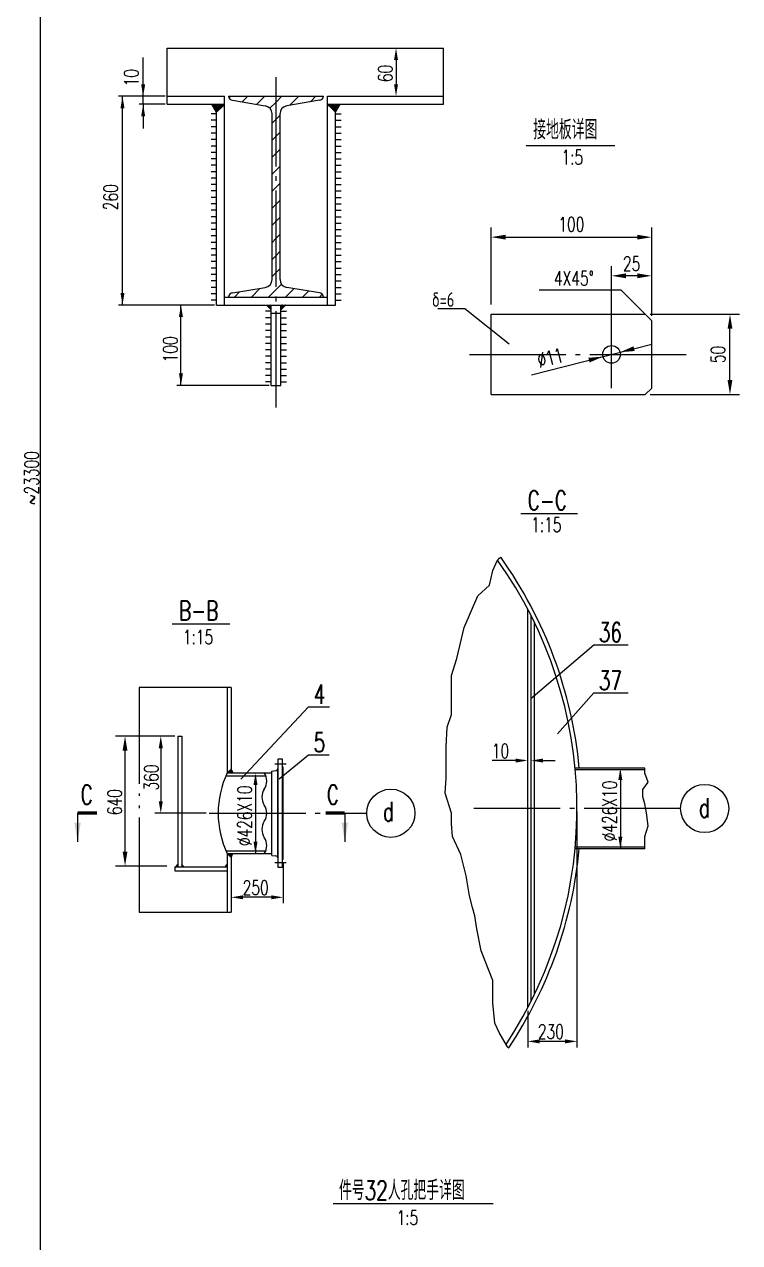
# Model space of a CAD drawing. Extents: x 28107 to 46227, y -22331 to 3169.
# Drawn here: x 35575 to 40028, y -11736 to -4151 of the extents above; entities that cross this region are included whole.
import ezdxf

# ---------------------------------------------------------------- set-up
doc = ezdxf.new("R2010")
doc.units = 0
doc.header["$LTSCALE"] = 30
doc.header["$MEASUREMENT"] = 0
doc.linetypes.add('DASHDOT-M', pattern=[25, 20, -2, 1, -2])
doc.linetypes.add('DIVIDE-M', pattern=[27, 20, -2, 0.5, -2, 0.5, -2])
doc.layers.get('0').update_dxf_attribs({"linetype": 'CONTINUOUS'})
doc.styles.add('HZ', font='ROMANS.shx', dxfattribs={"width": 0.7, "height": 90, "bigfont": 'HZ.shx'})
doc.styles.add('ROMANS', font='ROMANS.shx', dxfattribs={"width": 0.7, "height": 7})
doc.styles.get("Standard").update_dxf_attribs({"font": 'romans', "width": 0.7, "height": 3})

msp = doc.modelspace()

# ---------------------------------------------------------------- linework, layer by layer
at = {"color": 7, "linetype": 'Continuous'}
for p, q in [((35675.3, -16114.6), (35675.3, 1810.9)), ((36464.3, -4648.1), (36464.3, -4298.1)), ((38184, -4648.1), (38184, -4298.1)), ((36314.9, -4648.1), (36314.9, -4357.6)), ((37889, -4373.1), (37889, -4523.1)), ((36451.8, -4598.1), (36161.1, -4598.1)), ((36186.1, -5898.1), (36186.1, -4598.1)), ((36849.3, -4608.6), (36859.8, -4598.1)), ((36931, -4633), (36965.9, -4598.1)), ((37021.9, -4648.2), (37072, -4598.1)), ((37142, -4634.1), (37178, -4598.1)), ((37228.4, -4653.8), (37284.1, -4598.1)), ((37355.8, -4632.5), (37390.2, -4598.1)), ((36451.8, -4648.1), (36289.9, -4648.1)), ((36314.9, -4648.1), (36314.9, -4799.3)), ((36743.5, -4650.6), (36745.9, -4648.1)), ((36783.3, -4686.8), (36744.5, -4648.1)), ((36781, -4689.1), (36744.9, -4652.9)), ((36745.1, -4653.4), (36750.4, -4648.1)), ((36746.8, -4656.2), (36754.9, -4648.1)), ((36748.5, -4659), (36759.4, -4648.1)), ((36785.5, -4684.6), (36749, -4648.1)), ((36750.2, -4661.8), (36763.9, -4648.1)), ((36778.8, -4691.3), (36751.6, -4664.2)), ((36751.9, -4664.6), (36768.4, -4648.1)), ((36787.7, -4682.3), (36753.5, -4648.1)), ((36753.6, -4667.4), (36772.9, -4648.1)), ((36755.2, -4670.2), (36777.4, -4648.1)), ((36756.9, -4673), (36781.8, -4648.1)), ((36790, -4680.1), (36758, -4648.1)), ((36776.5, -4693.6), (36758.4, -4675.4)), ((36758.6, -4675.8), (36786.3, -4648.1)), ((36760.3, -4678.6), (36790.8, -4648.1)), ((36762, -4681.4), (36795.3, -4648.1)), ((36792.2, -4677.8), (36762.5, -4648.1)), ((36763.7, -4684.2), (36799.8, -4648.1)), ((36774.3, -4695.8), (36765.1, -4686.6)), ((36765.4, -4687), (36804.3, -4648.1)), ((36794.5, -4675.6), (36767, -4648.1)), ((36767, -4689.8), (36808.8, -4648.1)), ((36768.7, -4692.6), (36813.3, -4648.1)), ((36770.4, -4695.5), (36817.8, -4648.1)), ((36796.7, -4673.3), (36771.5, -4648.1)), ((36772, -4698), (36771.8, -4697.8)), ((36799, -4671.1), (36776, -4648.1)), ((36801.2, -4668.9), (36780.5, -4648.1)), ((36803.5, -4666.6), (36784.9, -4648.1)), ((36805.7, -4664.4), (36789.4, -4648.1)), ((36808, -4662.1), (36793.9, -4648.1)), ((36810.2, -4659.9), (36798.4, -4648.1)), ((36812.9, -4658.1), (36802.9, -4648.1)), ((36817.4, -4658.1), (36807.4, -4648.1)), ((36821.9, -4658.1), (36811.9, -4648.1)), ((36812.3, -4658.1), (36822, -4648.4)), ((36822, -4653.7), (36816.4, -4648.1)), ((36816.7, -4658.1), (36822, -4652.9)), ((36822, -4649.2), (36820.9, -4648.1)), ((36821.2, -4658.1), (36822, -4657.3)), ((37103.7, -4672.5), (37142, -4634.1)), ((37462, -4653.7), (37467.6, -4648.1)), ((37462, -4649.2), (37463.1, -4648.1)), ((37471.7, -4658.1), (37462, -4648.4)), ((37467.2, -4658.1), (37462, -4652.9)), ((37462.7, -4658.1), (37462, -4657.3)), ((37462.1, -4658.1), (37472.1, -4648.1)), ((37513.6, -4695.5), (37466.2, -4648.1)), ((37466.6, -4658.1), (37476.6, -4648.1)), ((37515.2, -4692.6), (37470.7, -4648.1)), ((37471.1, -4658.1), (37481.1, -4648.1)), ((37473.8, -4659.9), (37485.6, -4648.1)), ((37516.9, -4689.8), (37475.2, -4648.1)), ((37476, -4662.1), (37490, -4648.1)), ((37478.3, -4664.4), (37494.5, -4648.1)), ((37518.6, -4687), (37479.7, -4648.1)), ((37480.5, -4666.6), (37499, -4648.1)), ((37482.7, -4668.9), (37503.5, -4648.1)), ((37520.3, -4684.2), (37484.2, -4648.1)), ((37485, -4671.1), (37508, -4648.1)), ((37487.2, -4673.3), (37512.5, -4648.1)), ((37522, -4681.4), (37488.6, -4648.1)), ((37489.5, -4675.6), (37517, -4648.1)), ((37491.7, -4677.8), (37521.5, -4648.1)), ((37523.7, -4678.6), (37493.1, -4648.1)), ((37494, -4680.1), (37526, -4648.1)), ((37496.2, -4682.3), (37530.5, -4648.1)), ((37525.3, -4675.8), (37497.6, -4648.1)), ((37498.5, -4684.6), (37534.9, -4648.1)), ((37500.7, -4686.8), (37539.4, -4648.1)), ((37527, -4673), (37502.1, -4648.1)), ((37503, -4689.1), (37539.1, -4652.9)), ((37505.2, -4691.3), (37532.3, -4664.2)), ((37528.7, -4670.2), (37506.6, -4648.1)), ((37507.4, -4693.6), (37525.6, -4675.4)), ((37509.7, -4695.8), (37518.9, -4686.6)), ((37530.4, -4667.4), (37511.1, -4648.1)), ((37511.9, -4698), (37512.1, -4697.8)), ((37532.1, -4664.6), (37515.6, -4648.1)), ((37533.8, -4661.8), (37520.1, -4648.1)), ((37535.5, -4659), (37524.6, -4648.1)), ((37537.1, -4656.2), (37529.1, -4648.1)), ((37538.8, -4653.4), (37533.5, -4648.1)), ((37540.5, -4650.6), (37538, -4648.1)), ((36772, -4708), (36737.3, -4708)), ((36772, -4748), (36737.3, -4748)), ((37117, -4765.2), (37142, -4740.2)), ((37142, -4740.2), (37167, -4715.2)), ((37512, -4708), (37546.6, -4708)), ((37512, -4748), (37546.6, -4748)), ((36772, -4788), (36737.3, -4788)), ((36772, -4828), (36737.3, -4828)), ((37117, -4871.3), (37142, -4846.3)), ((37142, -4846.3), (37167, -4821.3)), ((37512, -4788), (37546.6, -4788)), ((37512, -4828), (37546.6, -4828)), ((36772, -4868), (36737.3, -4868)), ((36772, -4908), (36737.3, -4908)), ((37142, -4952.3), (37167, -4927.3)), ((37512, -4868), (37546.6, -4868)), ((37512, -4908), (37546.6, -4908)), ((38699.7, -4904), (39251.9, -4904)), ((36772, -4948), (36737.3, -4948)), ((36772, -4988), (36737.3, -4988)), ((37117, -4977.3), (37142, -4952.3)), ((37512, -4948), (37546.6, -4948)), ((37512, -4988), (37546.6, -4988)), ((36772, -5028), (36737.3, -5028)), ((36772, -5068), (36737.3, -5068)), ((37117, -5083.4), (37142, -5058.4)), ((37142, -5058.4), (37167, -5033.4)), ((37512, -5028), (37546.6, -5028)), ((37512, -5068), (37546.6, -5068)), ((36772, -5108), (36737.3, -5108)), ((36772, -5148), (36737.3, -5148)), ((37142, -5164.5), (37167, -5139.5)), ((37512, -5108), (37546.6, -5108)), ((37512, -5148), (37546.6, -5148)), ((36772, -5188), (36737.3, -5188)), ((36772, -5228), (36737.3, -5228)), ((37117, -5189.5), (37142, -5164.5)), ((37512, -5188), (37546.6, -5188)), ((37512, -5228), (37546.6, -5228)), ((36772, -5268), (36737.3, -5268)), ((36772, -5308), (36737.3, -5308)), ((37117, -5295.5), (37142, -5270.5)), ((37142, -5270.5), (37167, -5245.5)), ((37512, -5268), (37546.6, -5268)), ((37512, -5308), (37546.6, -5308)), ((36772, -5348), (36737.3, -5348)), ((37117, -5401.6), (37142, -5376.6)), ((37142, -5376.6), (37167, -5351.6)), ((37512, -5348), (37546.6, -5348)), ((36772, -5388), (36737.3, -5388)), ((36772, -5428), (36737.3, -5428)), ((37142, -5482.7), (37167, -5457.7)), ((37512, -5388), (37546.6, -5388)), ((37512, -5428), (37546.6, -5428)), ((38480.6, -5895.5), (38480.6, -5415.4)), ((39480.6, -5935.5), (39480.6, -5415.4)), ((36772, -5468), (36737.3, -5468)), ((36772, -5508), (36737.3, -5508)), ((37117, -5507.7), (37142, -5482.7)), ((37512, -5468), (37546.6, -5468)), ((37512, -5508), (37546.6, -5508)), ((38570.6, -5475.4), (39390.6, -5475.4)), ((36772, -5548), (36737.3, -5548)), ((36772, -5588), (36737.3, -5588)), ((37117, -5613.7), (37142, -5588.7)), ((37142, -5588.7), (37167, -5563.7)), ((37512, -5548), (37546.6, -5548)), ((37512, -5588), (37546.6, -5588)), ((36772, -5628), (36737.3, -5628)), ((36772, -5668), (36737.3, -5668)), ((37142, -5694.8), (37167, -5669.8)), ((37512, -5628), (37546.6, -5628)), ((37512, -5668), (37546.6, -5668)), ((39230.6, -6175.5), (39230.6, -5656.1)), ((39480.6, -5965.5), (39480.6, -5656.1)), ((36772, -5708), (36737.3, -5708)), ((36772, -5748), (36737.3, -5748)), ((37117, -5719.8), (37142, -5694.8)), ((37512, -5708), (37546.6, -5708)), ((37512, -5748), (37546.6, -5748)), ((39390.6, -5716.1), (39320.6, -5716.1)), ((36772, -5788), (36737.3, -5788)), ((36772, -5828), (36737.3, -5828)), ((36882.6, -5848.1), (36914.8, -5815.9)), ((36988.7, -5848.1), (37042.2, -5794.6)), ((37094.8, -5848.1), (37142, -5800.9)), ((37142, -5800.9), (37175.4, -5767.5)), ((37200.8, -5848.1), (37252.5, -5796.4)), ((37306.9, -5848.1), (37343.4, -5811.6)), ((37413, -5848.1), (37430.1, -5830.9)), ((37512, -5788), (37546.6, -5788)), ((37512, -5828), (37546.6, -5828)), ((38779.3, -5802.9), (39288, -5802.9)), ((39440.6, -5955.5), (39288, -5802.9)), ((36759.5, -5898.1), (36161.1, -5898.1)), ((36550.1, -6398.1), (36550.1, -5898.1)), ((36772, -5868), (36737.3, -5868)), ((37083, -5899.1), (37084.1, -5898.1)), ((37112, -5927), (37083.1, -5898.1)), ((37084.8, -5900.9), (37087.6, -5898.1)), ((37086.6, -5902.6), (37091.1, -5898.1)), ((37112, -5923.4), (37086.7, -5898.1)), ((37088.3, -5904.4), (37094.7, -5898.1)), ((37090.1, -5906.2), (37098.2, -5898.1)), ((37112, -5919.9), (37090.2, -5898.1)), ((37091.9, -5907.9), (37101.7, -5898.1)), ((37093.7, -5909.7), (37105.3, -5898.1)), ((37112, -5916.3), (37093.7, -5898.1)), ((37095.4, -5911.5), (37108.8, -5898.1)), ((37097.2, -5913.3), (37112, -5898.5)), ((37112, -5912.8), (37097.3, -5898.1)), ((37099, -5915), (37112, -5902)), ((37100.7, -5916.8), (37112, -5905.5)), ((37112, -5909.3), (37100.8, -5898.1)), ((37102.5, -5918.6), (37112, -5909.1)), ((37112, -5905.7), (37104.3, -5898.1)), ((37104.3, -5920.3), (37112, -5912.6)), ((37106, -5922.1), (37112, -5916.1)), ((37112, -5902.2), (37107.9, -5898.1)), ((37112, -5898.7), (37111.4, -5898.1)), ((37172, -5898.6), (37172.5, -5898.1)), ((37172, -5902.1), (37176, -5898.1)), ((37172, -5905.6), (37179.5, -5898.1)), ((37172, -5909.2), (37183.1, -5898.1)), ((37172, -5912.7), (37186.6, -5898.1)), ((37172, -5916.2), (37190.1, -5898.1)), ((37172, -5919.8), (37193.7, -5898.1)), ((37172, -5923.3), (37197.2, -5898.1)), ((37172, -5926.8), (37200.7, -5898.1)), ((37186.7, -5913.3), (37172, -5898.6)), ((37185, -5915.1), (37172, -5902.1)), ((37183.2, -5916.8), (37172, -5905.6)), ((37181.4, -5918.6), (37172, -5909.2)), ((37179.7, -5920.4), (37172, -5912.7)), ((37177.9, -5922.1), (37172, -5916.2)), ((37188.5, -5911.5), (37175, -5898.1)), ((37190.3, -5909.8), (37178.6, -5898.1)), ((37192, -5908), (37182.1, -5898.1)), ((37193.8, -5906.2), (37185.7, -5898.1)), ((37195.6, -5904.5), (37189.2, -5898.1)), ((37197.3, -5902.7), (37192.7, -5898.1)), ((37199.1, -5900.9), (37196.3, -5898.1)), ((37200.9, -5899.2), (37199.8, -5898.1)), ((37512, -5868), (37546.6, -5868)), ((37112, -5937.2), (37077.3, -5937.2)), ((37112, -5977.2), (37077.3, -5977.2)), ((37107.8, -5923.9), (37112, -5919.7)), ((37109.6, -5925.6), (37112, -5923.2)), ((37111.3, -5927.4), (37112, -5926.7)), ((37176.1, -5923.9), (37172, -5919.8)), ((37174.3, -5925.7), (37172, -5923.3)), ((37172.6, -5927.4), (37172, -5926.8)), ((37172, -5937.2), (37206.6, -5937.2)), ((37172, -5977.2), (37206.6, -5977.2)), ((38318.4, -5922.3), (38149.4, -5922.3)), ((38593.3, -6140.8), (38318.4, -5922.3)), ((39470.6, -5955.5), (40028.1, -5955.5)), ((37112, -6017.2), (37077.3, -6017.2)), ((37112, -6057.2), (37077.3, -6057.2)), ((37172, -6017.2), (37206.6, -6017.2)), ((37172, -6057.2), (37206.6, -6057.2)), ((39968.1, -6365.5), (39968.1, -6045.5)), ((37112, -6097.2), (37077.3, -6097.2)), ((37112, -6137.2), (37077.3, -6137.2)), ((37172, -6097.2), (37206.6, -6097.2)), ((37172, -6137.2), (37206.6, -6137.2)), ((38732.5, -6332.7), (39480.6, -6141.7)), ((39230.6, -6280.5), (39230.6, -6130.5)), ((37112, -6177.2), (37077.3, -6177.2)), ((37112, -6217.2), (37077.3, -6217.2)), ((37172, -6177.2), (37206.6, -6177.2)), ((37172, -6217.2), (37206.6, -6217.2)), ((39155.6, -6205.5), (39305.6, -6205.5)), ((37112, -6257.2), (37077.3, -6257.2)), ((37172, -6257.2), (37206.6, -6257.2)), ((37112, -6297.2), (37077.3, -6297.2)), ((37112, -6337.2), (37077.3, -6337.2)), ((37172, -6297.2), (37206.6, -6297.2)), ((37172, -6337.2), (37206.6, -6337.2)), ((37099.5, -6398.1), (36525.1, -6398.1)), ((37112, -6377.2), (37077.3, -6377.2)), ((37172, -6377.2), (37206.6, -6377.2)), ((39470.6, -6455.5), (40028.1, -6455.5)), ((38667, -7196.4), (39018.1, -7196.4)), ((38491.5, -7550.5), (38517.9, -7491.1)), ((38517.9, -7491.1), (38532.4, -7474.2)), ((38532.4, -7474.2), (38540.5, -7468.4)), ((38471.7, -7642.9), (38491.5, -7550.5)), ((38399.1, -7708.9), (38471.7, -7642.9)), ((38313.2, -7906.9), (38399.1, -7708.9)), ((36496.2, -7883), (36853.9, -7883)), ((38267, -8098.3), (38313.2, -7906.9)), ((38729, -8347.4), (39120.2, -8014.2)), ((39120.2, -8014.2), (39333.8, -8014.2)), ((38234, -8203.9), (38267, -8098.3)), ((38234, -8289.6), (38234, -8203.9)), ((38234, -8448), (38234, -8289.6)), ((38894.4, -8568.5), (39120.2, -8313.5)), ((39120.2, -8313.5), (39333.8, -8313.5)), ((36922.6, -8850.7), (37344.8, -8400.1)), ((37344.8, -8400.1), (37475.5, -8400.1)), ((38207.6, -8527.2), (38234, -8448)), ((38200.9, -8646), (38207.6, -8527.2)), ((36471.1, -8582.4), (36142, -8582.4)), ((36512.4, -8582.4), (36387, -8582.4)), ((38200.9, -8844), (38200.9, -8646)), ((36202, -9301), (36202, -8672.4)), ((36424.5, -8657.4), (36424.5, -8987.4)), ((37162.1, -8847.4), (37344.8, -8699.4)), ((37344.8, -8699.4), (37473.1, -8699.4)), ((36837.8, -8811), (36861.8, -8787)), ((36838, -8811), (36861.9, -8787.2)), ((36841.6, -8811), (36863, -8789.6)), ((36845.1, -8811), (36864, -8792.1)), ((36848.6, -8811), (36865.1, -8794.5)), ((36861.7, -8811), (36849.8, -8799.1)), ((36865.3, -8811), (36851.5, -8797.3)), ((36852.2, -8811), (36866.2, -8797)), ((36868.8, -8811), (36853.3, -8795.5)), ((36872.3, -8811), (36855.1, -8793.8)), ((36869.8, -8805), (36856.8, -8792)), ((36867, -8798.6), (36858.6, -8790.2)), ((36864.1, -8792.2), (36860.4, -8788.5)), ((36861.8, -8787), (36872.5, -8811)), ((38686.5, -8734.3), (38488.5, -8734.3)), ((38804.6, -8734.3), (38879.6, -8734.3)), ((39437, -8812.6), (39437, -8781.4)), ((36840.5, -8811), (36839.2, -8809.7)), ((36844.1, -8811), (36840.9, -8807.9)), ((36847.6, -8811), (36842.7, -8806.1)), ((36851.1, -8811), (36844.5, -8804.4)), ((36854.7, -8811), (36846.2, -8802.6)), ((36858.2, -8811), (36848, -8800.8)), ((36855.7, -8811), (36867.3, -8799.4)), ((36859.2, -8811), (36868.4, -8801.9)), ((36862.8, -8811), (36869.5, -8804.3)), ((36866.3, -8811), (36870.6, -8806.7)), ((36869.8, -8811), (36871.7, -8809.2)), ((38194.3, -8936.4), (38200.9, -8844)), ((39285.5, -8856.4), (39285.5, -9284.1)), ((39425.7, -8914.1), (39459.6, -8869)), ((39459.6, -8869), (39437, -8812.6)), ((37014.2, -8886), (37014.2, -9313.7)), ((38234, -9061.8), (38194.3, -8936.4)), ((39425.7, -8959.3), (39425.7, -8914.1)), ((39437, -9004.4), (39425.7, -8959.3)), ((39448.3, -9060.8), (39437, -9004.4)), ((35906.5, -9060.6), (35906.5, -9240.6)), ((36707.9, -9062.4), (36387, -9062.4)), ((37570.2, -9060.6), (37570.2, -9240.6)), ((38234, -9127.8), (38234, -9061.8)), ((39015.5, -9051.5), (39015.5, -10520.4)), ((39459.6, -9139.8), (39448.3, -9060.8)), ((38240.6, -9207), (38234, -9127.8)), ((39437, -9207.4), (39459.6, -9139.8)), ((38293.4, -9319.2), (38240.6, -9207)), ((39437, -9284.1), (39437, -9207.4)), ((36837.8, -9313.7), (36861.8, -9337.7)), ((36839.4, -9315.3), (36840.9, -9313.7)), ((36841.1, -9317.1), (36844.5, -9313.7)), ((36862.8, -9335.4), (36841.1, -9313.7)), ((36842.9, -9318.8), (36848, -9313.7)), ((36844.7, -9320.6), (36851.5, -9313.7)), ((36863.9, -9332.9), (36844.7, -9313.7)), ((36846.4, -9322.4), (36855.1, -9313.7)), ((36848.2, -9324.1), (36858.6, -9313.7)), ((36865, -9330.5), (36848.2, -9313.7)), ((36850, -9325.9), (36862.2, -9313.7)), ((36851.7, -9327.7), (36865.7, -9313.7)), ((36866.1, -9328.1), (36851.8, -9313.7)), ((36853.5, -9329.4), (36869.2, -9313.7)), ((36867.2, -9325.6), (36855.3, -9313.7)), ((36855.3, -9331.2), (36872.4, -9314.1)), ((36857, -9333), (36869.5, -9320.5)), ((36868.3, -9323.2), (36858.8, -9313.7)), ((36858.8, -9334.7), (36866.6, -9326.9)), ((36861.8, -9337.7), (36872.5, -9313.7)), ((36869.4, -9320.7), (36862.4, -9313.7)), ((36870.5, -9318.3), (36865.9, -9313.7)), ((36871.6, -9315.9), (36869.4, -9313.7)), ((38326.4, -9451.2), (38293.4, -9319.2)), ((36462.5, -9391), (36142, -9391)), ((36517.8, -9395.7), (36531.1, -9382.4)), ((36518.5, -9395.7), (36531.1, -9383.1)), ((36520.1, -9395.7), (36518.9, -9394.5)), ((36523.6, -9395.7), (36520.7, -9392.8)), ((36522.1, -9395.7), (36531.1, -9386.6)), ((36527.2, -9395.7), (36522.5, -9391)), ((36530.7, -9395.7), (36524.2, -9389.2)), ((36525.6, -9395.7), (36531.1, -9390.2)), ((36531.1, -9392.6), (36526, -9387.5)), ((36531.1, -9389), (36527.8, -9385.7)), ((36529.1, -9395.7), (36531.1, -9393.7)), ((36531.1, -9385.5), (36529.5, -9383.9)), ((36568.6, -9395.7), (36555.3, -9382.4)), ((36555.3, -9383.7), (36556, -9383)), ((36555.3, -9387.2), (36557.7, -9384.8)), ((36566, -9395.7), (36555.3, -9385)), ((36555.3, -9390.7), (36559.5, -9386.6)), ((36555.3, -9394.3), (36561.3, -9388.3)), ((36562.5, -9395.7), (36555.3, -9388.5)), ((36559, -9395.7), (36555.3, -9392)), ((36555.4, -9395.7), (36555.3, -9395.6)), ((36557.4, -9395.7), (36563, -9390.1)), ((36561, -9395.7), (36564.8, -9391.9)), ((36564.5, -9395.7), (36566.6, -9393.6)), ((36568, -9395.7), (36568.3, -9395.4)), ((36824.4, -9395.7), (36837.8, -9382.4)), ((36826.1, -9395.7), (36837.8, -9384)), ((36827.7, -9395.7), (36826.1, -9394.1)), ((36831.2, -9395.7), (36827.8, -9392.3)), ((36834.7, -9395.7), (36829.6, -9390.5)), ((36829.7, -9395.7), (36837.8, -9387.6)), ((36837.8, -9395.2), (36831.4, -9388.8)), ((36837.8, -9391.7), (36833.1, -9387)), ((36833.2, -9395.7), (36837.8, -9391.1)), ((36837.8, -9388.1), (36834.9, -9385.2)), ((36837.8, -9384.6), (36836.7, -9383.5)), ((36836.7, -9395.7), (36837.8, -9394.6)), ((36860.6, -9336.5), (36863.7, -9333.3)), ((37187.1, -9367.8), (37187.1, -9623.3)), ((38346.2, -9576.5), (38326.4, -9451.2)), ((37112.1, -9585.8), (36936.8, -9585.8)), ((38366, -9649.1), (38346.2, -9576.5)), ((38379.2, -9701.9), (38366, -9649.1)), ((38392.5, -9781.1), (38379.2, -9701.9)), ((38418.9, -9919.7), (38392.5, -9781.1)), ((38491.5, -10104.5), (38418.9, -9919.7)), ((38491.5, -10243.1), (38491.5, -10104.5)), ((38504.7, -10368.5), (38491.5, -10243.1)), ((38708.9, -10293), (38708.9, -10520.4)), ((38531.1, -10427.9), (38504.7, -10368.5)), ((38577.4, -10507.1), (38531.1, -10427.9)), ((38583.2, -10517.4), (38577.4, -10507.1)), ((38583.2, -10517.4), (38591.6, -10522.9)), ((38940.5, -10482.9), (38783.9, -10482.9)), ((37498.7, -11493), (38492.9, -11493))]:
    msp.add_line(p, q, dxfattribs=at)
at = {"color": 4, "linetype": 'Continuous'}
for p, q in [((36464.3, -4298.1), (38184, -4298.1)), ((36464.3, -4598.1), (36822, -4598.1)), ((36822, -5898.1), (36822, -4598.1)), ((36847, -4598.1), (37437, -4598.1)), ((36872, -4623.1), (37075.2, -4657.1)), ((37412, -4623.1), (37208.7, -4657.1)), ((37462, -5898.1), (37462, -4598.1)), ((37462, -4598.1), (38184, -4598.1)), ((36464.3, -4648.1), (36822, -4648.1)), ((36772, -4698.1), (36742, -4648.1)), ((36812, -4658.1), (36772, -4698.1)), ((36772, -5898.1), (36772, -4698.1)), ((36812, -4658.1), (36822, -4658.1)), ((37462, -4648.1), (38184, -4648.1)), ((37472, -4658.1), (37462, -4658.1)), ((37472, -4658.1), (37512, -4698.1)), ((37512, -4698.1), (37542, -4648.1)), ((37512, -5898.1), (37512, -4698.1)), ((37117, -5739.8), (37117, -4706.4)), ((37167, -5739.8), (37167, -4706.4)), ((36872, -5823.1), (37075.2, -5789.1)), ((37412, -5823.1), (37208.7, -5789.1)), ((36772, -5898.1), (37512, -5898.1)), ((36822, -5848.1), (37462, -5848.1)), ((37112, -5928), (37082, -5898.1)), ((37112, -6398.1), (37112, -5898.1)), ((37172, -6398.1), (37172, -5898.1)), ((37172, -5928), (37201.9, -5898.1)), ((37112, -5948.1), (37172, -5948.1)), ((38480.6, -6455.5), (38480.6, -5955.5)), ((38480.6, -5955.5), (39440.6, -5955.5)), ((39440.6, -5955.5), (39480.6, -5995.5)), ((39480.6, -6415.5), (39480.6, -5995.5)), ((37112, -6398.1), (37172, -6398.1)), ((39440.6, -6455.5), (39480.6, -6415.5)), ((38480.6, -6455.5), (39440.6, -6455.5)), ((38708.9, -10274.3), (38708.9, -7791.1)), ((38729.6, -10234), (38729.6, -7831.4)), ((38751, -10190.8), (38751, -7874.7)), ((36837.8, -8279.9), (36837.8, -8811)), ((36861.8, -8279.9), (36861.8, -8787)), ((36531.1, -8582.4), (36531.1, -9395.7)), ((36531.1, -8582.4), (36555.3, -8582.4)), ((36555.3, -8582.4), (36555.3, -9395.7)), ((37116.4, -8799.5), (37140.5, -8797)), ((37181.8, -8725.7), (37152.4, -8725.7)), ((37152.4, -8725.7), (37152.4, -9399)), ((37152.4, -9329), (37152.4, -8795.7)), ((37181.8, -9399), (37181.8, -8725.7)), ((37187.1, -8775.7), (37181.8, -8775.7)), ((37187.1, -9349), (37187.1, -8775.7)), ((39437, -8781.4), (39003.7, -8781.4)), ((39437, -8792.1), (39004.6, -8792.1)), ((36829.6, -8829.2), (37078.2, -8829.2)), ((36837.8, -8811), (37116.4, -8811)), ((37116.4, -9325.3), (37116.4, -8799.5)), ((36829.6, -9295.6), (37078.2, -9295.6)), ((36837.8, -9313.7), (37116.4, -9313.7)), ((36837.8, -9313.7), (36837.8, -9678)), ((37116.4, -9325.3), (37140.5, -9327.8)), ((39437, -9284.1), (39003.7, -9284.1)), ((39437, -9273.4), (39004.6, -9273.4)), ((36512.8, -9395.7), (36837.8, -9395.7)), ((36512.8, -9395.7), (36512.8, -9420.2)), ((36861.8, -9337.7), (36861.8, -9678)), ((37152.4, -9399), (37181.8, -9399)), ((37181.8, -9349), (37187.1, -9349)), ((36512.8, -9420.2), (36837.8, -9420.2))]:
    msp.add_line(p, q, dxfattribs=at)
at = {"color": 1, "linetype": 'DASHDOT-M'}
for p, q in [((37142, -6535.8), (37142, -4478.8)), ((39230.6, -6415.5), (39230.6, -5995.5)), ((38346.3, -6205.5), (39695.4, -6205.5)), ((37135.1, -8755.7), (37204.4, -8755.7)), ((36726.6, -9062.4), (37706.6, -9062.4)), ((39660.5, -9032.7), (38372.6, -9032.7)), ((37135.1, -9369), (37204.4, -9369))]:
    msp.add_line(p, q, dxfattribs=at)
at = {"color": 3, "linetype": 'DIVIDE-M'}
for p, q in [((36861.8, -8279.9), (36289.4, -8279.9)), ((36289.4, -8279.9), (36289.4, -9678)), ((36289.4, -9678), (36861.8, -9678))]:
    msp.add_line(p, q, dxfattribs=at)
at = {"color": 7, "linetype": 'Continuous', "const_width": 20}
msp.add_lwpolyline([(35906.5, -9060.6), (36026.5, -9060.6)], dxfattribs=at)
at = {"color": 7, "linetype": 'Continuous'}
msp.add_lwpolyline([(37570.2, -9060.6, 20, 20, 0), (37450.2, -9060.6, 0, 0, 0)], format="xyseb", dxfattribs=at)
at = {"color": 4, "linetype": 'Continuous'}
msp.add_circle((39230.6, -6205.5), 55, dxfattribs=at)
at = {"color": 7, "linetype": 'Continuous'}
for centre in [(37856.6, -9062.4), (39810.5, -9032.7)]:
    msp.add_circle(centre, 150, dxfattribs=at)
at = {"color": 4, "linetype": 'Continuous'}
for centre, radius, start, end in [((36872, -4598.1), 25, 180, 270), ((37412, -4598.1), 25, 270, 0), ((37067, -4706.4), 50, 0, 80.5), ((37217, -4706.4), 50, 99.5, 180), ((37067, -5739.8), 50, 279.5, 0), ((37217, -5739.8), 50, 180, 260.5), ((36872, -5848.1), 25, 90, 180), ((37412, -5848.1), 25, 0, 90), ((36348.9, -9032.7), 2666.7, 326.56881, 35.43235), ((36348.9, -9032.7), 2692.7, 5.35578, 35.51721), ((37139.1, -8783.7), 13.3, 276, 0), ((37373.2, -9062.4), 591.5, 154.85596, 205.14404), ((37139.1, -9341), 13.3, 0, 84), ((36348.9, -9032.7), 2692.7, 326.39754, 354.64422)]:
    msp.add_arc(centre, radius, start, end, dxfattribs=at)
at = {"color": 7, "linetype": 'Continuous'}
for centre, start, end in [((36992.7, -8861.3), 326.60151, 33.39849), ((37145.2, -8961.8), 146.60151, 213.39849), ((36992.7, -9062.4), 326.60151, 33.39849), ((37145.2, -9162.9), 146.60151, 213.39849), ((36992.7, -9263.4), 326.60151, 33.39849)]:
    msp.add_arc(centre, 91.3, start, end, dxfattribs=at)
for points in [[(37876.5, -4373.1), (37901.5, -4373.1), (37889, -4298.1)], [(36302.4, -4523.1), (36327.4, -4523.1), (36314.9, -4598.1)], [(37876.5, -4523.1), (37901.5, -4523.1), (37889, -4598.1)], [(36173.6, -4673.1), (36198.6, -4673.1), (36186.1, -4598.1)], [(36302.4, -4723.1), (36327.4, -4723.1), (36314.9, -4648.1)], [(38570.6, -5460.4), (38570.6, -5490.4), (38480.6, -5475.4)], [(39390.6, -5460.4), (39390.6, -5490.4), (39480.6, -5475.4)], [(39320.6, -5701.1), (39320.6, -5731.1), (39230.6, -5716.1)], [(39390.6, -5701.1), (39390.6, -5731.1), (39480.6, -5716.1)], [(36173.6, -5823.1), (36198.6, -5823.1), (36186.1, -5898.1)], [(36537.6, -5973.1), (36562.6, -5973.1), (36550.1, -5898.1)], [(39953.1, -6045.5), (39983.1, -6045.5), (39968.1, -5955.5)], [(39086.4, -6226.8), (39093.8, -6255.9), (39177.3, -6219.1)], [(39374.8, -6184.2), (39367.3, -6155.1), (39283.8, -6191.9)], [(36537.6, -6323.1), (36562.6, -6323.1), (36550.1, -6398.1)], [(39953.1, -6365.5), (39983.1, -6365.5), (39968.1, -6455.5)], [(36187, -8672.4), (36217, -8672.4), (36202, -8582.4)], [(36412, -8657.4), (36437, -8657.4), (36424.5, -8582.4)], [(38633.9, -8721.8), (38633.9, -8746.8), (38708.9, -8734.3)], [(38804.6, -8721.8), (38804.6, -8746.8), (38729.6, -8734.3)], [(39273, -8856.4), (39298, -8856.4), (39285.5, -8781.4)], [(37001.7, -8886), (37026.7, -8886), (37014.2, -8811)], [(36412, -8987.4), (36437, -8987.4), (36424.5, -9062.4)], [(35906.5, -9240.6), (35926.5, -9120.6), (35886.5, -9120.6)], [(37570.2, -9240.6), (37590.2, -9120.6), (37550.2, -9120.6)], [(37001.7, -9238.7), (37026.7, -9238.7), (37014.2, -9313.7)], [(39273, -9209.1), (39298, -9209.1), (39285.5, -9284.1)], [(36187, -9301), (36217, -9301), (36202, -9391)], [(36936.8, -9573.3), (36936.8, -9598.3), (36861.8, -9585.8)], [(37112.1, -9573.3), (37112.1, -9598.3), (37187.1, -9585.8)], [(38783.9, -10470.4), (38783.9, -10495.4), (38708.9, -10482.9)], [(38940.5, -10470.4), (38940.5, -10495.4), (39015.5, -10482.9)]]:
    msp.add_solid(points, dxfattribs=at)

# ---------------------------------------------------------------- texts
at = {"color": 7, "linetype": 'Continuous', "width": 0.7}
for s, p in [('10', (36286.6, -4536.5)), ('60', (37867.4, -4510.3)), ('260', (36157.8, -5308.1)), ('100', (36529.1, -6255)), ('~23300', (35665.3, -7143.2)), ('360', (36410.6, -8921.3)), ('%%c426X10', (39263.5, -9237.5)), ('%%c426X10', (36992.3, -9267.2))]:
    msp.add_text(s, height=90, rotation=90, dxfattribs=at).set_placement(p)
for s, height, style, p in [('接地板详图', 120, 'HZ', (38743.2, -4866.4)), ('4X45%%d', 90, 'HZ', (38872.1, -5776.5)), ('δ=6', 90, 'HZ', (38113, -5909.1)), ('C-C', 120, 'HZ', (38708.5, -7174.2)), ('1:15', 90, 'HZ', (38730, -7311.3)), ('B-B', 120, 'HZ', (36537.7, -7860.8)), ('1:15', 90, 'HZ', (36562.1, -8010.2)), ('C', 120, 'ROMANS', (35925.4, -9006.9)), ('C', 120, 'ROMANS', (37458.1, -9006.9)), ('件号32人孔把手详图', 120, 'HZ', (37534, -11470.3))]:
    msp.add_text(s, height=height, dxfattribs=dict(at, style=style)).set_placement(p)
for s, p in [('1:5', (38918.6, -5022.7)), ('10', (38485.5, -8719.3)), ('250', (36934.4, -9570.8)), ('230', (38772.2, -10467.9)), ('1:5', (37892.5, -11625))]:
    msp.add_text(s, height=90, dxfattribs=at).set_placement(p)
at = {"color": 2, "linetype": 'Continuous', "width": 0.7}
for s, p in [('36', (39151.7, -7995.7)), ('37', (39151.7, -8295)), ('4', (37376.4, -8381.6)), ('5', (37376.4, -8680.9)), ('d', (37807.7, -9112.1)), ('d', (39773.8, -9088.1))]:
    msp.add_text(s, height=120, dxfattribs=at).set_placement(p)
at = {"color": 7, "linetype": 'Continuous', "insert": (38980.6, -5396.1), "char_height": 90, "attachment_point": 5}
msp.add_mtext('\\A1;100', dxfattribs=at)
at = {"color": 7, "linetype": 'Continuous', "insert": (39355.6, -5641.1), "char_height": 90, "attachment_point": 5, "style": 'HZ'}
msp.add_mtext('\\A1;25', dxfattribs=at)
at = {"color": 7, "linetype": 'Continuous', "char_height": 90, "attachment_point": 5, "style": 'HZ'}
for s, insert, rotation in [('%%c11', (38849.1, -6225.5), 14.32056), ('\\A1;50', (39893.1, -6205.5), 90)]:
    msp.add_mtext(s, dxfattribs=dict(at, insert=insert, rotation=rotation))
at = {"color": 7, "linetype": 'Continuous', "insert": (36137.3, -8993), "char_height": 90, "attachment_point": 5, "rotation": 90}
msp.add_mtext('640', dxfattribs=at)
msp.add_attdef('', (37302.2, -7706.1), '-', height=4)

doc.saveas('drawing.dxf')
